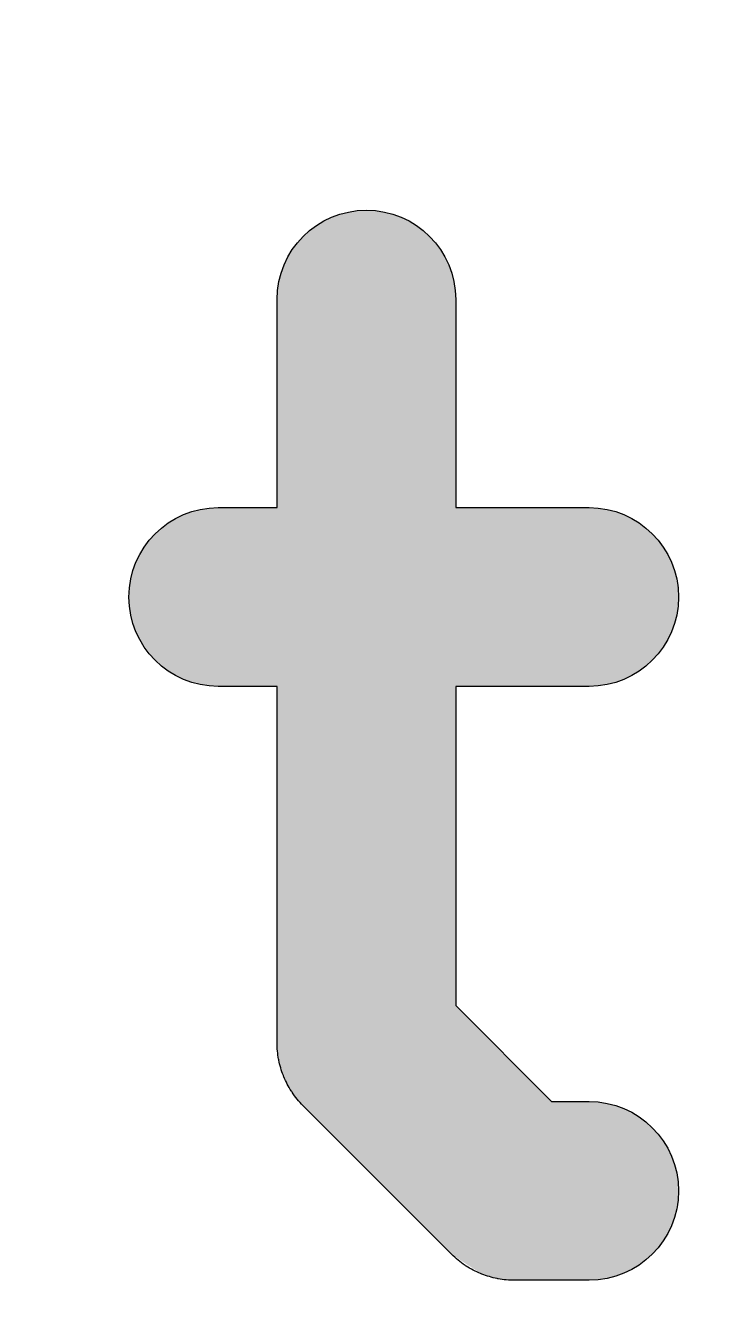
# Model space of a CAD drawing. Extents: x 2 to 177, y -204 to -3.
# Drawn here: x 95.76 to 98.9, y -111.54 to -105.66 of the extents above; entities that cross this region are included whole.
import ezdxf

# ---------------------------------------------------------------- set-up
doc = ezdxf.new("R2010")
doc.units = 0
doc.layers.add('LAYER_1', color=7, linetype='CONTINUOUS')

# ---------------------------------------------------------------- blocks, each defined once
blk = doc.blocks.new('*U18')
at = {"layer": 'LAYER_1', "color": 7}
for points in [[(97.2835, -110.8705), (97.193, -106.5349), (97.2835, -106.5138)], [(97.2848, -110.8718), (97.2835, -106.5138), (97.2848, -106.5135)], [(97.2835, -110.8705), (97.2835, -106.5138), (97.2848, -110.8718)], [(97.2848, -110.8718), (97.2848, -106.5135), (97.3817, -110.9687)], [(97.3817, -110.9687), (97.2848, -106.5135), (97.3817, -106.5138)], [(97.3817, -110.9687), (97.3817, -106.5138), (97.4299, -111.0169)], [(97.4299, -111.0169), (97.3817, -106.5138), (97.4299, -106.5253)], [(97.4299, -111.0169), (97.4299, -106.5253), (97.4732, -111.0603)], [(97.4732, -111.0603), (97.4299, -106.5253), (97.4732, -106.5357)], [(97.1104, -110.6975), (97.0656, -106.6119), (97.1104, -106.5756)], [(97.1538, -110.7409), (97.1104, -106.5756), (97.1538, -106.5542)], [(97.1104, -110.6975), (97.1104, -106.5756), (97.1538, -110.7409)], [(97.193, -110.78), (97.1538, -106.5542), (97.193, -106.5349)], [(97.1538, -110.7409), (97.1538, -106.5542), (97.193, -110.78)], [(97.193, -110.78), (97.193, -106.5349), (97.2835, -110.8705)], [(97.4732, -111.0603), (97.4732, -106.5357), (97.5555, -111.1425)], [(97.5555, -111.1425), (97.4732, -106.5357), (97.5555, -106.5769)], [(97.5555, -111.1425), (97.5555, -106.5769), (97.5682, -111.1552)], [(97.5682, -111.1552), (97.5555, -106.5769), (97.5682, -106.5873)], [(97.0396, -110.6265), (97.0303, -106.6447), (97.0396, -106.6329)], [(97.041, -110.6279), (97.0396, -106.6329), (97.041, -106.6318)], [(97.0396, -110.6265), (97.0396, -106.6329), (97.041, -110.6279)], [(97.0413, -110.6283), (97.041, -106.6318), (97.0413, -106.6316)], [(97.041, -110.6279), (97.041, -106.6318), (97.0413, -110.6283)], [(97.0446, -110.6317), (97.0413, -106.6316), (97.0446, -106.6289)], [(97.0413, -110.6283), (97.0413, -106.6316), (97.0446, -110.6317)], [(97.0656, -110.6526), (97.0446, -106.6289), (97.0656, -106.6119)], [(97.0446, -110.6317), (97.0446, -106.6289), (97.0656, -110.6526)], [(97.0656, -110.6526), (97.0656, -106.6119), (97.1104, -110.6975)], [(97.5682, -111.1552), (97.5682, -106.5873), (97.626, -111.213)], [(97.626, -111.213), (97.5682, -106.5873), (97.626, -106.6347)], [(97.626, -111.213), (97.626, -106.6347), (97.6738, -111.2609)], [(97.6738, -111.2609), (97.626, -106.6347), (97.6738, -106.696)], [(96.9869, -110.5605), (96.9831, -106.7045), (96.9869, -106.6996)], [(96.9887, -110.5636), (96.9869, -106.6996), (96.9887, -106.6973)], [(96.9869, -110.5605), (96.9869, -106.6996), (96.9887, -110.5636)], [(97.0007, -110.5808), (96.9887, -106.6973), (97.0007, -106.6822)], [(96.9887, -110.5636), (96.9887, -106.6973), (97.0007, -110.5808)], [(97.0303, -110.6168), (97.0007, -106.6822), (97.0303, -106.6447)], [(97.0007, -110.5808), (97.0007, -106.6822), (97.0303, -110.6168)], [(97.0303, -110.6168), (97.0303, -106.6447), (97.0396, -110.6265)], [(97.6738, -111.2609), (97.6738, -106.696), (97.6821, -111.2691)], [(97.6821, -111.2691), (97.6738, -106.696), (97.6821, -106.7066)], [(96.9679, -110.528), (96.9518, -106.77), (96.9679, -106.7363)], [(96.9831, -110.5539), (96.9679, -106.7363), (96.9831, -106.7045)], [(96.9679, -110.528), (96.9679, -106.7363), (96.9831, -110.5539)], [(96.9831, -110.5539), (96.9831, -106.7045), (96.9869, -110.5605)], [(97.6821, -111.2691), (97.6821, -106.7066), (97.7067, -111.2937)], [(97.7067, -111.2937), (97.6821, -106.7066), (97.7067, -106.7589)], [(97.7067, -111.2937), (97.7067, -106.7589), (97.7213, -111.3083)], [(97.7213, -111.3083), (97.7067, -106.7589), (97.7213, -106.79)], [(96.9434, -110.4706), (96.9318, -106.8401), (96.9434, -106.7876)], [(96.9438, -110.4722), (96.9434, -106.7876), (96.9438, -106.7866)], [(96.9434, -110.4706), (96.9434, -106.7876), (96.9438, -110.4722)], [(96.9506, -110.4903), (96.9438, -106.7866), (96.9506, -106.7725)], [(96.9438, -110.4722), (96.9438, -106.7866), (96.9506, -110.4903)], [(96.9518, -110.4937), (96.9506, -106.7725), (96.9518, -106.77)], [(96.9506, -110.4903), (96.9506, -106.7725), (96.9518, -110.4937)], [(96.9518, -110.4937), (96.9518, -106.77), (96.9679, -110.528)], [(97.7213, -111.3083), (97.7213, -106.79), (97.7221, -111.3091)], [(97.7221, -111.3091), (97.7213, -106.79), (97.7221, -106.7937)], [(97.7221, -111.3091), (97.7221, -106.7937), (97.7229, -111.31)], [(97.7229, -111.31), (97.7221, -106.7937), (97.7229, -106.7977)], [(97.7229, -111.31), (97.7229, -106.7977), (97.741, -111.3218)], [(97.741, -111.3218), (97.7229, -106.7977), (97.741, -106.8824)], [(96.9282, -110.4131), (96.9231, -106.8798), (96.9282, -106.8566)], [(96.9318, -110.4312), (96.9282, -106.8566), (96.9318, -106.8401)], [(96.9282, -110.4131), (96.9282, -106.8566), (96.9318, -110.4312)], [(96.9318, -110.4312), (96.9318, -106.8401), (96.9434, -110.4706)], [(96.9231, -110.3599), (96.921, -106.9214), (96.9231, -106.8798)], [(96.921, -110.3381), (96.921, -106.9219), (96.921, -106.9214)], [(96.921, -110.3381), (96.921, -106.9214), (96.9231, -110.3599)], [(96.921, -110.3376), (96.921, -106.9221), (96.921, -106.9219)], [(96.921, -110.3376), (96.921, -106.9219), (96.921, -110.3381)], [(96.921, -110.318), (96.921, -106.9221), (96.921, -110.3375)], [(96.921, -110.3375), (96.921, -106.9221), (96.921, -106.9221)], [(96.921, -110.3375), (96.921, -106.9221), (96.921, -110.3376)], [(96.9231, -110.3599), (96.9231, -106.8798), (96.9282, -110.4131)], [(97.741, -111.3218), (97.741, -106.8824), (97.7429, -111.3231)], [(97.7429, -111.3231), (97.741, -106.8824), (97.7429, -106.9223)], [(96.6398, -108.6998), (96.628, -107.8786), (96.6398, -107.8783)], [(96.6505, -108.6999), (96.6398, -107.8783), (96.6505, -107.878)], [(96.6398, -108.6998), (96.6398, -107.8783), (96.6505, -108.6999)], [(96.6505, -108.6999), (96.6505, -107.878), (96.6517, -108.6999)], [(96.6517, -108.6999), (96.6505, -107.878), (96.6517, -107.878)], [(96.6517, -108.6999), (96.6517, -107.878), (96.6745, -108.6999)], [(96.6745, -108.6999), (96.6517, -107.878), (96.6745, -107.878)], [(96.6745, -108.6999), (96.6745, -107.878), (96.7001, -108.7)], [(96.7001, -108.7), (96.6745, -107.878), (96.7001, -107.878)], [(96.7001, -108.7), (96.7001, -107.878), (96.7187, -108.7)], [(96.7187, -108.7), (96.7001, -107.878), (96.7187, -107.878)], [(96.7187, -108.7), (96.7187, -107.878), (96.8109, -108.7)], [(96.8109, -108.7), (96.7187, -107.878), (96.8109, -107.878)], [(96.8109, -108.7), (96.8109, -107.878), (96.8324, -108.7)], [(96.8324, -108.7), (96.8109, -107.878), (96.8324, -107.878)], [(96.8324, -108.7), (96.8324, -107.878), (96.9049, -108.7)], [(96.9049, -108.7), (96.8324, -107.878), (96.9049, -107.878)], [(96.9049, -108.7), (96.9049, -107.878), (96.9143, -108.7)], [(96.9143, -108.7), (96.9049, -107.878), (96.9143, -107.878)], [(96.921, -108.7), (96.9143, -107.878), (96.921, -107.8709)], [(96.9143, -108.7), (96.9143, -107.878), (96.921, -108.7)], [(96.921, -108.7), (96.921, -107.8709), (96.921, -108.7219)], [(96.921, -108.7219), (96.921, -107.8709), (96.921, -107.8709)], [(97.7429, -108.7), (97.7429, -107.8719), (97.7431, -108.7)], [(97.7431, -108.7), (97.7429, -107.8719), (97.7431, -107.872)], [(97.7431, -108.7), (97.7431, -107.872), (97.7593, -108.7)], [(97.7593, -108.7), (97.7431, -107.872), (97.7593, -107.878)], [(97.7593, -108.7), (97.7593, -107.878), (97.7718, -108.7)], [(97.7718, -108.7), (97.7593, -107.878), (97.7718, -107.878)], [(97.7718, -108.7), (97.7718, -107.878), (97.7776, -108.7)], [(97.7776, -108.7), (97.7718, -107.878), (97.7776, -107.878)], [(97.7776, -108.7), (97.7776, -107.878), (97.8334, -108.7)], [(97.8334, -108.7), (97.7776, -107.878), (97.8334, -107.878)], [(97.8334, -108.7), (97.8334, -107.878), (97.8386, -108.7)], [(97.8386, -108.7), (97.8334, -107.878), (97.8386, -107.878)], [(97.8386, -108.7), (97.8386, -107.878), (97.8613, -108.7)], [(97.8613, -108.7), (97.8386, -107.878), (97.8613, -107.878)], [(97.8613, -108.7), (97.8613, -107.878), (97.867, -108.7)], [(97.867, -108.7), (97.8613, -107.878), (97.867, -107.878)], [(97.867, -108.7), (97.867, -107.878), (97.8854, -108.7)], [(97.8854, -108.7), (97.867, -107.878), (97.8854, -107.878)], [(97.8854, -108.7), (97.8854, -107.878), (97.9269, -108.7)], [(97.9269, -108.7), (97.8854, -107.878), (97.9269, -107.878)], [(97.9269, -108.7), (97.9269, -107.878), (97.9273, -108.7)], [(97.9273, -108.7), (97.9269, -107.878), (97.9273, -107.878)], [(97.9273, -108.7), (97.9273, -107.878), (97.9425, -108.7)], [(97.9425, -108.7), (97.9273, -107.878), (97.9425, -107.878)], [(97.9425, -108.7), (97.9425, -107.878), (97.9859, -108.7)], [(97.9859, -108.7), (97.9425, -107.878), (97.9859, -107.878)], [(97.9859, -108.7), (97.9859, -107.878), (98.008, -108.7)], [(98.008, -108.7), (97.9859, -107.878), (98.008, -107.878)], [(98.008, -108.7), (98.008, -107.878), (98.0189, -108.7)], [(98.0189, -108.7), (98.008, -107.878), (98.0189, -107.878)], [(98.0189, -108.7), (98.0189, -107.878), (98.0555, -108.7)], [(98.0555, -108.7), (98.0189, -107.878), (98.0555, -107.878)], [(98.0555, -108.7), (98.0555, -107.878), (98.0783, -108.7)], [(98.0783, -108.7), (98.0555, -107.878), (98.0783, -107.878)], [(98.0783, -108.7), (98.0783, -107.878), (98.107, -108.7)], [(98.107, -108.7), (98.0783, -107.878), (98.107, -107.878)], [(98.107, -108.7), (98.107, -107.878), (98.1209, -108.7)], [(98.1209, -108.7), (98.107, -107.878), (98.1209, -107.878)], [(98.1209, -108.7), (98.1209, -107.878), (98.166, -108.7)], [(98.166, -108.7), (98.1209, -107.878), (98.166, -107.878)], [(98.166, -108.7), (98.166, -107.878), (98.1841, -108.7)], [(98.1841, -108.7), (98.166, -107.878), (98.1841, -107.878)], [(98.1841, -108.7), (98.1841, -107.878), (98.2047, -108.7)], [(98.2047, -108.7), (98.1841, -107.878), (98.2047, -107.878)], [(98.2047, -108.7), (98.2047, -107.878), (98.2238, -108.7)], [(98.2238, -108.7), (98.2047, -107.878), (98.2238, -107.878)], [(98.2238, -108.7), (98.2238, -107.878), (98.241, -108.7)], [(98.241, -108.7), (98.2238, -107.878), (98.241, -107.878)], [(98.241, -108.7), (98.241, -107.878), (98.296, -108.7)], [(98.296, -108.7), (98.241, -107.878), (98.296, -107.878)], [(98.296, -108.7), (98.296, -107.878), (98.304, -108.7)], [(98.304, -108.7), (98.296, -107.878), (98.304, -107.878)], [(98.304, -108.7), (98.304, -107.878), (98.3197, -108.7)], [(98.3197, -108.7), (98.304, -107.878), (98.3197, -107.878)], [(98.3197, -108.7), (98.3197, -107.878), (98.3268, -108.7)], [(98.3268, -108.7), (98.3197, -107.878), (98.3268, -107.878)], [(98.3268, -108.7), (98.3268, -107.878), (98.3506, -108.6999)], [(98.3506, -108.6999), (98.3268, -107.878), (98.3506, -107.878)], [(98.3506, -108.6999), (98.3506, -107.878), (98.353, -108.6999)], [(98.353, -108.6999), (98.3506, -107.878), (98.353, -107.878)], [(98.353, -108.6999), (98.353, -107.878), (98.3541, -108.6999)], [(98.3541, -108.6999), (98.353, -107.878), (98.3541, -107.878)], [(98.3541, -108.6999), (98.3541, -107.878), (98.3557, -108.6999)], [(98.3557, -108.6999), (98.3541, -107.878), (98.3557, -107.878)], [(98.3557, -108.6999), (98.3557, -107.878), (98.3563, -108.6999)], [(98.3563, -108.6999), (98.3557, -107.878), (98.3563, -107.878)], [(98.3563, -108.6999), (98.3563, -107.878), (98.357, -108.6999)], [(98.357, -108.6999), (98.3563, -107.878), (98.357, -107.878)], [(98.357, -108.6999), (98.357, -107.878), (98.3643, -108.6999)], [(98.3643, -108.6999), (98.357, -107.878), (98.3643, -107.8783)], [(98.3643, -108.6999), (98.3643, -107.8783), (98.3656, -108.6997)], [(98.3656, -108.6997), (98.3643, -107.8783), (98.3656, -107.8783)], [(98.3656, -108.6997), (98.3656, -107.8783), (98.3801, -108.6977)], [(98.3801, -108.6977), (98.3656, -107.8783), (98.3801, -107.8787)], [(96.4589, -108.6527), (96.4105, -107.9553), (96.4589, -107.9281)], [(96.4905, -108.665), (96.4589, -107.9281), (96.4905, -107.9103)], [(96.4589, -108.6527), (96.4589, -107.9281), (96.4905, -108.665)], [(96.5453, -108.6864), (96.4905, -107.9103), (96.5453, -107.8943)], [(96.4905, -108.665), (96.4905, -107.9103), (96.5453, -108.6864)], [(96.5802, -108.6914), (96.5453, -107.8943), (96.5802, -107.884)], [(96.5453, -108.6864), (96.5453, -107.8943), (96.5802, -108.6914)], [(96.628, -108.6982), (96.5802, -107.884), (96.628, -107.8786)], [(96.5802, -108.6914), (96.5802, -107.884), (96.628, -108.6982)], [(96.628, -108.6982), (96.628, -107.8786), (96.6398, -108.6998)], [(98.3801, -108.6977), (98.3801, -107.8787), (98.3814, -108.6976)], [(98.3814, -108.6976), (98.3801, -107.8787), (98.3814, -107.8788)], [(98.3814, -108.6976), (98.3814, -107.8788), (98.4138, -108.6932)], [(98.4138, -108.6932), (98.3814, -107.8788), (98.4138, -107.8826)], [(98.4138, -108.6932), (98.4138, -107.8826), (98.4291, -108.6911)], [(98.4291, -108.6911), (98.4138, -107.8826), (98.4291, -107.8845)], [(98.4291, -108.6911), (98.4291, -107.8845), (98.4591, -108.687)], [(98.4591, -108.687), (98.4291, -107.8845), (98.4591, -107.8934)], [(98.4591, -108.687), (98.4591, -107.8934), (98.4737, -108.6814)], [(98.4737, -108.6814), (98.4591, -107.8934), (98.4737, -107.8978)], [(98.4737, -108.6814), (98.4737, -107.8978), (98.5047, -108.6695)], [(98.5047, -108.6695), (98.4737, -107.8978), (98.5047, -107.9071)], [(98.5047, -108.6695), (98.5047, -107.9071), (98.5186, -108.6642)], [(98.5186, -108.6642), (98.5047, -107.9071), (98.5186, -107.9113)], [(98.5186, -108.6642), (98.5186, -107.9113), (98.5457, -108.6539)], [(98.5457, -108.6539), (98.5186, -107.9113), (98.5457, -107.9267)], [(98.5457, -108.6539), (98.5457, -107.9267), (98.5588, -108.6451)], [(98.5588, -108.6451), (98.5457, -107.9267), (98.5588, -107.9342)], [(98.5588, -108.6451), (98.5588, -107.9342), (98.5861, -108.6267)], [(98.5861, -108.6267), (98.5588, -107.9342), (98.5861, -107.9498)], [(96.3834, -108.6014), (96.3429, -108.0163), (96.3834, -107.9798)], [(96.4105, -108.6198), (96.3834, -107.9798), (96.4105, -107.9553)], [(96.3834, -108.6014), (96.3834, -107.9798), (96.4105, -108.6198)], [(96.4105, -108.6198), (96.4105, -107.9553), (96.4589, -108.6527)], [(98.5861, -108.6267), (98.5861, -107.9498), (98.5983, -108.6186)], [(98.5983, -108.6186), (98.5861, -107.9498), (98.5983, -107.9567)], [(98.5983, -108.6186), (98.5983, -107.9567), (98.6216, -108.603)], [(98.6216, -108.603), (98.5983, -107.9567), (98.6216, -107.978)], [(98.6216, -108.603), (98.6216, -107.978), (98.6327, -108.5912)], [(98.6327, -108.5912), (98.6216, -107.978), (98.6327, -107.9882)], [(98.6327, -108.5912), (98.6327, -107.9882), (98.6555, -108.5671)], [(98.6555, -108.5671), (98.6327, -107.9882), (98.6555, -108.0091)], [(96.3211, -108.5349), (96.2903, -108.0909), (96.3211, -108.0472)], [(96.3429, -108.5582), (96.3211, -108.0472), (96.3429, -108.0163)], [(96.3211, -108.5349), (96.3211, -108.0472), (96.3429, -108.5582)], [(96.3429, -108.5582), (96.3429, -108.0163), (96.3834, -108.6014)], [(98.6555, -108.5671), (98.6555, -108.0091), (98.6655, -108.5566)], [(98.6655, -108.5566), (98.6555, -108.0091), (98.6655, -108.0182)], [(98.6655, -108.5566), (98.6655, -108.0182), (98.6842, -108.5369)], [(98.6842, -108.5369), (98.6655, -108.0182), (98.6842, -108.045)], [(98.6842, -108.5369), (98.6842, -108.045), (98.6929, -108.5222)], [(98.6929, -108.5222), (98.6842, -108.045), (98.6929, -108.0576)], [(96.2903, -108.4823), (96.2748, -108.1286), (96.2903, -108.0909)], [(96.2903, -108.4823), (96.2903, -108.0909), (96.3211, -108.5349)], [(98.6929, -108.5222), (98.6929, -108.0576), (98.7104, -108.4928)], [(98.7104, -108.4928), (98.6929, -108.0576), (98.7104, -108.0826)], [(98.7104, -108.4928), (98.7104, -108.0826), (98.7177, -108.4805)], [(98.7177, -108.4805), (98.7104, -108.0826), (98.7177, -108.0931)], [(98.7177, -108.4805), (98.7177, -108.0931), (98.731, -108.4581)], [(98.731, -108.4581), (98.7177, -108.0931), (98.731, -108.126)], [(96.2748, -108.4558), (96.2551, -108.1765), (96.2748, -108.1286)], [(96.2748, -108.4558), (96.2748, -108.1286), (96.2903, -108.4823)], [(98.731, -108.4581), (98.731, -108.126), (98.737, -108.4396)], [(98.737, -108.4396), (98.731, -108.126), (98.737, -108.1407)], [(98.737, -108.4396), (98.737, -108.1407), (98.7481, -108.4048)], [(98.7481, -108.4048), (98.737, -108.1407), (98.7481, -108.1682)], [(98.7481, -108.4048), (98.7481, -108.1682), (98.7524, -108.3913)], [(98.7524, -108.3913), (98.7481, -108.1682), (98.7524, -108.1789)], [(96.2468, -108.3668), (96.2399, -108.2705), (96.2468, -108.2275)], [(96.2551, -108.393), (96.2468, -108.2275), (96.2551, -108.1765)], [(96.2468, -108.3668), (96.2468, -108.2275), (96.2551, -108.393)], [(96.2551, -108.393), (96.2551, -108.1765), (96.2748, -108.4558)], [(98.7524, -108.3913), (98.7524, -108.1789), (98.7595, -108.3693)], [(98.7595, -108.3693), (98.7524, -108.1789), (98.7595, -108.2245)], [(98.7595, -108.3693), (98.7595, -108.2245), (98.7622, -108.3347)], [(98.7622, -108.3347), (98.7595, -108.2245), (98.7622, -108.2419)], [(98.7622, -108.3347), (98.7622, -108.2419), (98.7661, -108.2845)], [(98.7661, -108.2845), (98.7622, -108.2419), (98.7661, -108.2673)], [(98.7661, -108.2845), (98.7661, -108.2673), (98.767, -108.2731)], [(97.7429, -111.3231), (97.7429, -110.1519), (97.7431, -111.3232)], [(97.7431, -111.3232), (97.7429, -110.1519), (97.7431, -110.1676)], [(97.7431, -111.3232), (97.7431, -110.1676), (97.7593, -111.3338)], [(97.7593, -111.3338), (97.7431, -110.1676), (97.7593, -110.1838)], [(97.7593, -111.3338), (97.7593, -110.1838), (97.7718, -111.3421)], [(97.7718, -111.3421), (97.7593, -110.1838), (97.7718, -110.1963)], [(97.7718, -111.3421), (97.7718, -110.1963), (97.7776, -111.3459)], [(97.7776, -111.3459), (97.7718, -110.1963), (97.7776, -110.2022)], [(97.7776, -111.3459), (97.7776, -110.2022), (97.8334, -111.3825)], [(97.8334, -111.3825), (97.7776, -110.2022), (97.8334, -110.2579)], [(97.8334, -111.3825), (97.8334, -110.2579), (97.8386, -111.3859)], [(97.8386, -111.3859), (97.8334, -110.2579), (97.8386, -110.2631)], [(97.8386, -111.3859), (97.8386, -110.2631), (97.8613, -111.4008)], [(97.8613, -111.4008), (97.8386, -110.2631), (97.8613, -110.2858)], [(97.8613, -111.4008), (97.8613, -110.2858), (97.867, -111.4029)], [(97.867, -111.4029), (97.8613, -110.2858), (97.867, -110.2916)], [(97.867, -111.4029), (97.867, -110.2916), (97.8854, -111.4096)], [(97.8854, -111.4096), (97.867, -110.2916), (97.8854, -110.3099)], [(97.8854, -111.4096), (97.8854, -110.3099), (97.9269, -111.4209)], [(97.9269, -111.4209), (97.8854, -110.3099), (97.9269, -110.3514)], [(97.9269, -111.4209), (97.9269, -110.3514), (97.9273, -111.421)], [(97.9273, -111.421), (97.9269, -110.3514), (97.9273, -110.3518)], [(97.9273, -111.421), (97.9273, -110.3518), (97.9425, -111.4238)], [(97.9425, -111.4238), (97.9273, -110.3518), (97.9425, -110.367)], [(97.9425, -111.4238), (97.9425, -110.367), (97.9859, -111.4292)], [(97.9859, -111.4292), (97.9425, -110.367), (97.9859, -110.4104)], [(97.9859, -111.4292), (97.9859, -110.4104), (98.008, -111.4302)], [(98.008, -111.4302), (97.9859, -110.4104), (98.008, -110.4326)], [(98.008, -111.4302), (98.008, -110.4326), (98.0189, -111.4302)], [(98.0189, -111.4302), (98.008, -110.4326), (98.0189, -110.4434)], [(98.0189, -111.4302), (98.0189, -110.4434), (98.0555, -111.4302)], [(98.0555, -111.4302), (98.0189, -110.4434), (98.0555, -110.48)], [(98.0555, -111.4302), (98.0555, -110.48), (98.0783, -111.4302)], [(98.0783, -111.4302), (98.0555, -110.48), (98.0783, -110.5029)], [(98.0783, -111.4302), (98.0783, -110.5029), (98.107, -111.4302)], [(98.107, -111.4302), (98.0783, -110.5029), (98.107, -110.5315)], [(98.107, -111.4302), (98.107, -110.5315), (98.1209, -111.4302)], [(98.1209, -111.4302), (98.107, -110.5315), (98.1209, -110.5454)], [(98.1209, -111.4302), (98.1209, -110.5454), (98.166, -111.4302)], [(98.166, -111.4302), (98.1209, -110.5454), (98.166, -110.5905)], [(98.166, -111.4302), (98.166, -110.5905), (98.1841, -111.4302)], [(98.1841, -111.4302), (98.166, -110.5905), (98.1841, -110.6083)], [(98.1841, -111.4302), (98.1841, -110.6083), (98.2047, -111.4302)], [(98.2047, -111.4302), (98.1841, -110.6083), (98.2047, -110.6083)], [(98.2047, -111.4302), (98.2047, -110.6083), (98.2238, -111.4302)], [(98.2238, -111.4302), (98.2047, -110.6083), (98.2238, -110.6083)], [(98.2238, -111.4302), (98.2238, -110.6083), (98.241, -111.4302)], [(98.241, -111.4302), (98.2238, -110.6083), (98.241, -110.6083)], [(98.241, -111.4302), (98.241, -110.6083), (98.296, -111.4302)], [(98.296, -111.4302), (98.241, -110.6083), (98.296, -110.6083)], [(98.296, -111.4302), (98.296, -110.6083), (98.304, -111.4302)], [(98.304, -111.4302), (98.296, -110.6083), (98.304, -110.6083)], [(98.304, -111.4302), (98.304, -110.6083), (98.3197, -111.4302)], [(98.3197, -111.4302), (98.304, -110.6083), (98.3197, -110.6083)], [(98.3197, -111.4302), (98.3197, -110.6083), (98.3268, -111.4302)], [(98.3268, -111.4302), (98.3197, -110.6083), (98.3268, -110.6083)], [(98.3268, -111.4302), (98.3268, -110.6083), (98.3506, -111.4302)], [(98.3506, -111.4302), (98.3268, -110.6083), (98.3506, -110.6083)], [(98.3506, -111.4302), (98.3506, -110.6083), (98.353, -111.4302)], [(98.353, -111.4302), (98.3506, -110.6083), (98.353, -110.6083)], [(98.353, -111.4302), (98.353, -110.6083), (98.3541, -111.4302)], [(98.3541, -111.4302), (98.353, -110.6083), (98.3541, -110.6083)], [(98.3541, -111.4302), (98.3541, -110.6083), (98.3557, -111.4302)], [(98.3557, -111.4302), (98.3541, -110.6083), (98.3557, -110.6083)], [(98.3557, -111.4302), (98.3557, -110.6083), (98.3563, -111.4302)], [(98.3563, -111.4302), (98.3557, -110.6083), (98.3563, -110.6083)], [(98.3563, -111.4302), (98.3563, -110.6083), (98.357, -111.4302)], [(98.357, -111.4302), (98.3563, -110.6083), (98.357, -110.6083)], [(98.357, -111.4302), (98.357, -110.6083), (98.3643, -111.4301)], [(98.3643, -111.4301), (98.357, -110.6083), (98.3643, -110.6085)], [(98.3643, -111.4301), (98.3643, -110.6085), (98.3656, -111.4301)], [(98.3656, -111.4301), (98.3643, -110.6085), (98.3656, -110.6086)], [(98.3656, -111.4301), (98.3656, -110.6086), (98.3801, -111.429)], [(98.3801, -111.429), (98.3656, -110.6086), (98.3801, -110.609)], [(98.3801, -111.429), (98.3801, -110.609), (98.3814, -111.4288)], [(98.3814, -111.4288), (98.3801, -110.609), (98.3814, -110.6092)], [(98.3814, -111.4288), (98.3814, -110.6092), (98.4138, -111.4262)], [(98.4138, -111.4262), (98.3814, -110.6092), (98.4138, -110.6149)], [(98.4138, -111.4262), (98.4138, -110.6149), (98.4291, -111.4223)], [(98.4291, -111.4223), (98.4138, -110.6149), (98.4291, -110.6175)], [(98.4291, -111.4223), (98.4291, -110.6175), (98.4591, -111.4145)], [(98.4591, -111.4145), (98.4291, -110.6175), (98.4591, -110.6228)], [(98.4591, -111.4145), (98.4591, -110.6228), (98.4737, -111.4107)], [(98.4737, -111.4107), (98.4591, -110.6228), (98.4737, -110.6253)], [(98.4737, -111.4107), (98.4737, -110.6253), (98.5047, -111.4026)], [(98.5047, -111.4026), (98.4737, -110.6253), (98.5047, -110.6385)], [(98.5047, -111.4026), (98.5047, -110.6385), (98.5186, -111.3954)], [(98.5186, -111.3954), (98.5047, -110.6385), (98.5186, -110.6444)], [(98.5186, -111.3954), (98.5186, -110.6444), (98.5457, -111.3812)], [(98.5457, -111.3812), (98.5186, -110.6444), (98.5457, -110.656)], [(98.5457, -111.3812), (98.5457, -110.656), (98.5588, -111.3744)], [(98.5588, -111.3744), (98.5457, -110.656), (98.5588, -110.6615)], [(98.5588, -111.3744), (98.5588, -110.6615), (98.5861, -111.36)], [(98.5861, -111.36), (98.5588, -110.6615), (98.5861, -110.6814)], [(98.5861, -111.36), (98.5861, -110.6814), (98.5983, -111.3497)], [(98.5983, -111.3497), (98.5861, -110.6814), (98.5983, -110.6901)], [(98.5983, -111.3497), (98.5983, -110.6901), (98.6216, -111.3299)], [(98.6216, -111.3299), (98.5983, -110.6901), (98.6216, -110.707)], [(98.6216, -111.3299), (98.6216, -110.707), (98.6327, -111.3205)], [(98.6327, -111.3205), (98.6216, -110.707), (98.6327, -110.7151)], [(98.6327, -111.3205), (98.6327, -110.7151), (98.6555, -111.301)], [(98.6555, -111.301), (98.6327, -110.7151), (98.6555, -110.741)], [(98.6555, -111.301), (98.6555, -110.741), (98.6655, -111.2878)], [(98.6655, -111.2878), (98.6555, -110.741), (98.6655, -110.7523)], [(98.6655, -111.2878), (98.6655, -110.7523), (98.6842, -111.2629)], [(98.6842, -111.2629), (98.6655, -110.7523), (98.6842, -110.7735)], [(98.6842, -111.2629), (98.6842, -110.7735), (98.6929, -111.2513)], [(98.6929, -111.2513), (98.6842, -110.7735), (98.6929, -110.7834)], [(98.6929, -111.2513), (98.6929, -110.7834), (98.7104, -111.2281)], [(98.7104, -111.2281), (98.6929, -110.7834), (98.7104, -110.8153)], [(98.7104, -111.2281), (98.7104, -110.8153), (98.7177, -111.2117)], [(98.7177, -111.2117), (98.7104, -110.8153), (98.7177, -110.8288)], [(98.7177, -111.2117), (98.7177, -110.8288), (98.731, -111.182)], [(98.731, -111.182), (98.7177, -110.8288), (98.731, -110.8531)], [(98.731, -111.182), (98.731, -110.8531), (98.737, -111.1688)], [(98.737, -111.1688), (98.731, -110.8531), (98.737, -110.8639)], [(98.737, -111.1688), (98.737, -110.8639), (98.7481, -111.1439)], [(98.7481, -111.1439), (98.737, -110.8639), (98.7481, -110.9037)], [(98.7481, -111.1439), (98.7481, -110.9037), (98.7524, -111.1216)], [(98.7524, -111.1216), (98.7481, -110.9037), (98.7524, -110.9192)], [(98.7524, -111.1216), (98.7524, -110.9192), (98.7595, -111.0852)], [(98.7595, -111.0852), (98.7524, -110.9192), (98.7595, -110.9444)], [(98.7595, -111.0852), (98.7595, -110.9444), (98.7622, -111.0712)], [(98.7622, -111.0712), (98.7595, -110.9444), (98.7622, -110.9541)], [(98.7622, -111.0712), (98.7622, -110.9541), (98.7661, -111.0509)]]:
    blk.add_solid(points, dxfattribs=at)
blk = doc.blocks.new('BLOCK_4')
at = {"layer": 'LAYER_1'}
blk.add_open_spline([(97.7429, -108.7), (97.7429, -108.7), (98.3563, -108.7), (98.3563, -108.7), (98.5833, -108.7), (98.7673, -108.516), (98.7673, -108.289), (98.7673, -108.062), (98.5833, -107.878), (98.3563, -107.878), (98.3563, -107.878), (97.7429, -107.878), (97.7429, -107.878), (97.7429, -107.878), (97.7429, -106.9218), (97.7429, -106.9218), (97.7429, -106.6948), (97.5589, -106.5108), (97.332, -106.5108), (97.105, -106.5108), (96.921, -106.6948), (96.921, -106.9218), (96.921, -106.9218), (96.921, -107.878), (96.921, -107.878), (96.921, -107.878), (96.6505, -107.878), (96.6505, -107.878), (96.4235, -107.878), (96.2395, -108.062), (96.2395, -108.289), (96.2395, -108.516), (96.4235, -108.7), (96.6505, -108.7), (96.6505, -108.7), (96.921, -108.7), (96.921, -108.7), (96.921, -108.7), (96.921, -110.3375), (96.921, -110.3375), (96.921, -110.3375), (96.921, -110.3381), (96.921, -110.3381), (96.921, -110.3637), (96.9236, -110.3886), (96.9282, -110.413), (96.9284, -110.4145), (96.9285, -110.416), (96.9289, -110.4175), (96.9337, -110.442), (96.9409, -110.4656), (96.9499, -110.4883), (96.9506, -110.4902), (96.9512, -110.4922), (96.952, -110.4941), (96.9615, -110.5173), (96.9733, -110.5393), (96.9867, -110.5601), (96.9878, -110.5619), (96.9887, -110.5636), (96.9898, -110.5653), (97.0048, -110.5877), (97.0218, -110.6086), (97.0407, -110.6277), (97.0409, -110.6279), (97.0411, -110.6281), (97.0413, -110.6283), (97.0413, -110.6283), (97.7229, -111.3099), (97.7229, -111.3099), (97.7231, -111.3101), (97.7234, -111.3102), (97.7236, -111.3105), (97.7426, -111.3294), (97.7635, -111.3465), (97.786, -111.3614), (97.7876, -111.3625), (97.7893, -111.3633), (97.7909, -111.3644), (97.8118, -111.3779), (97.8339, -111.3897), (97.8572, -111.3992), (97.859, -111.4), (97.8608, -111.4006), (97.8627, -111.4013), (97.8855, -111.4103), (97.9092, -111.4175), (97.9338, -111.4224), (97.9352, -111.4226), (97.9365, -111.4227), (97.9379, -111.423), (97.9624, -111.4276), (97.9877, -111.4302), (98.0135, -111.4302), (98.0135, -111.4302), (98.3563, -111.4302), (98.3563, -111.4302), (98.5833, -111.4302), (98.7673, -111.2462), (98.7673, -111.0193), (98.7673, -110.7923), (98.5833, -110.6083), (98.3563, -110.6083), (98.3563, -110.6083), (98.1838, -110.6083), (98.1838, -110.6083), (98.1838, -110.6083), (97.7429, -110.1674), (97.7429, -110.1674), (97.7429, -110.1674), (97.7429, -108.7), (97.7429, -108.7)], degree=3, knots=[0, 0, 0, 0, 1, 1, 1, 2, 2, 2, 3, 3, 3, 4, 4, 4, 5, 5, 5, 6, 6, 6, 7, 7, 7, 8, 8, 8, 9, 9, 9, 10, 10, 10, 11, 11, 11, 12, 12, 12, 13, 13, 13, 14, 14, 14, 15, 15, 15, 16, 16, 16, 17, 17, 17, 18, 18, 18, 19, 19, 19, 20, 20, 20, 21, 21, 21, 22, 22, 22, 23, 23, 23, 24, 24, 24, 25, 25, 25, 26, 26, 26, 27, 27, 27, 28, 28, 28, 29, 29, 29, 30, 30, 30, 31, 31, 31, 32, 32, 32, 33, 33, 33, 34, 34, 34, 35, 35, 35, 36, 36, 36, 37, 37, 37, 37], dxfattribs=at)
at = {"layer": 'LAYER_1', "color": 7}
blk.add_blockref('*U18', (0, 0), dxfattribs=at)

msp = doc.modelspace()

# ---------------------------------------------------------------- linework, layer by layer
at = {"layer": 'LAYER_1', "color": 1}
msp.add_open_spline([(173.8227, -67.8153), (173.8227, -67.8153), (5.8227, -67.8153), (5.8227, -67.8153), (4.1659, -67.8153), (2.8227, -69.1584), (2.8227, -70.8153), (2.8227, -70.8153), (2.8227, -124.8153), (2.8227, -124.8153), (2.8227, -126.4721), (4.1659, -127.8153), (5.8227, -127.8153), (5.8227, -127.8153), (173.8227, -127.8153), (173.8227, -127.8153), (175.4796, -127.8153), (176.8227, -126.4721), (176.8227, -124.8153), (176.8227, -124.8153), (176.8227, -70.8153), (176.8227, -70.8153), (176.8227, -69.1584), (175.4796, -67.8153), (173.8227, -67.8153)], degree=3, knots=[0, 0, 0, 0, 1, 1, 1, 2, 2, 2, 3, 3, 3, 4, 4, 4, 5, 5, 5, 6, 6, 6, 7, 7, 7, 8, 8, 8, 8], dxfattribs=at)

# ---------------------------------------------------------------- block references
at = {"layer": 'LAYER_1'}
msp.add_blockref('BLOCK_4', (0, 0), dxfattribs=at)

doc.saveas('drawing.dxf')
